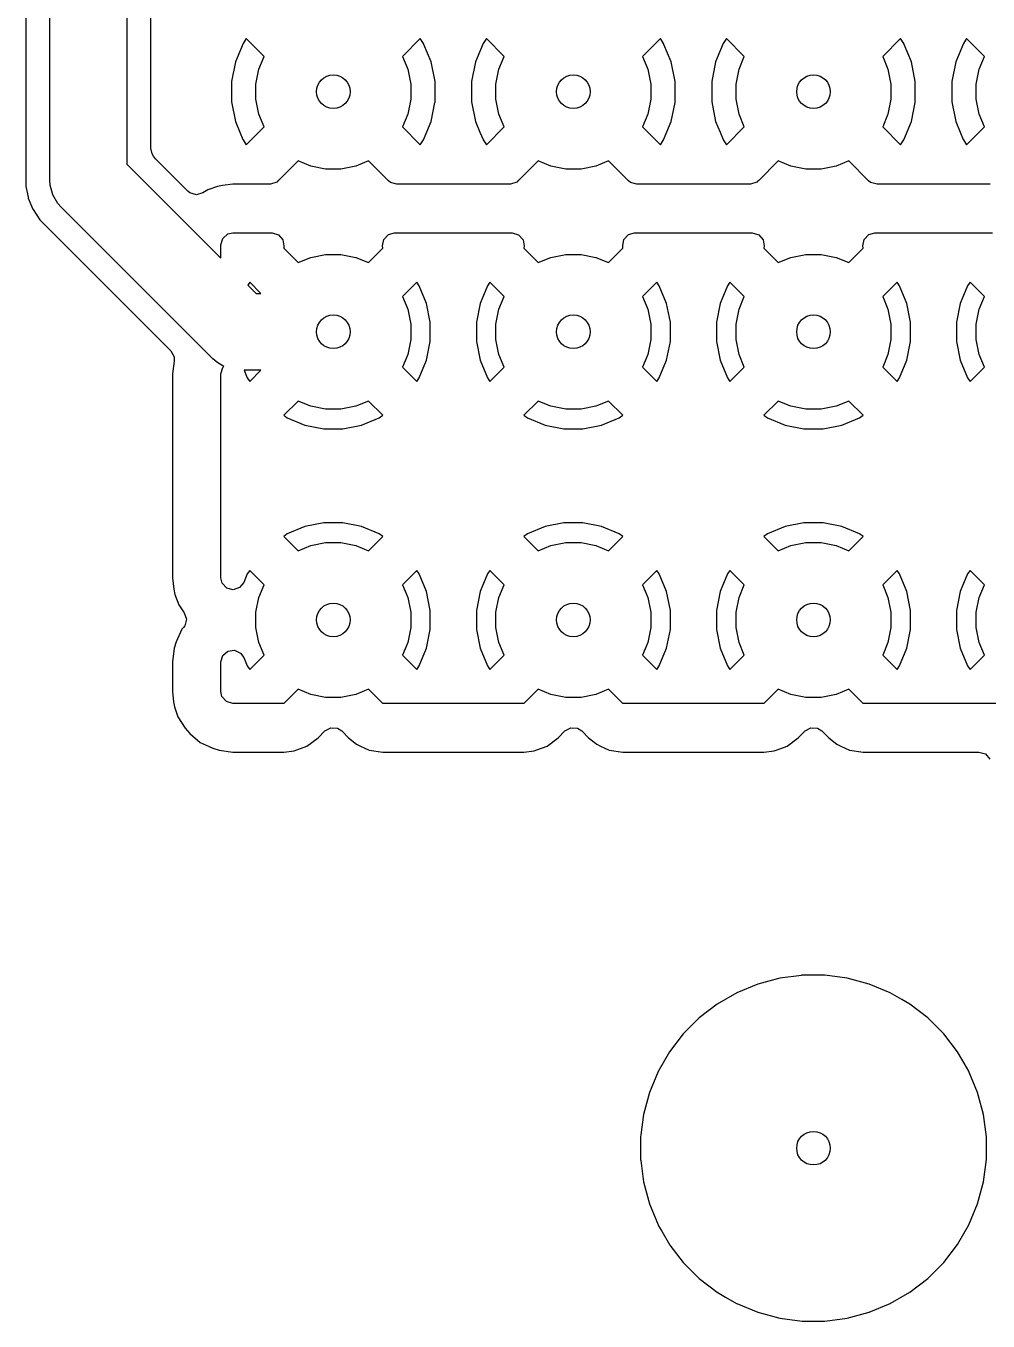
# Model space of a CAD drawing. Header units: inches. Extents: x 0.01 to 5.35, y 0.01 to 3.37.
# Drawn here: x 0.427 to 0.821, y 0.663 to 1.194 of the extents above; entities that cross this region are included whole.
import ezdxf

# ---------------------------------------------------------------- set-up
doc = ezdxf.new("R2010")
doc.units = ezdxf.units.IN
doc.header["$MEASUREMENT"] = 0
doc.layers.add('BLACK', color=250, linetype='CONTINUOUS')

msp = doc.modelspace()

# ---------------------------------------------------------------- linework, layer by layer
at = {"layer": 'BLACK', "linetype": 'CONTINUOUS'}
for p, q in [((0.42659, 2.23583), (0.42659, 1.12842)), ((0.43646, 1.13094), (0.43646, 2.23331)), ((0.46795, 2.22678), (0.46795, 1.13747)), ((0.47781, 1.14399), (0.47781, 1.28117)), ((0.51562, 1.18693), (0.51247, 1.17934)), ((0.51694, 1.18891), (0.51562, 1.18693)), ((0.51562, 1.18693), (0.51562, 1.18693)), ((0.52423, 1.18161), (0.51694, 1.18891)), ((0.51694, 1.18891), (0.51694, 1.18891)), ((0.58826, 1.18891), (0.58097, 1.18161)), ((0.58958, 1.18693), (0.58826, 1.18891)), ((0.58826, 1.18891), (0.58826, 1.18891)), ((0.58974, 1.18655), (0.58958, 1.18693)), ((0.58958, 1.18693), (0.58958, 1.18693)), ((0.59273, 1.17934), (0.58974, 1.18655)), ((0.61404, 1.18693), (0.61089, 1.17934)), ((0.61536, 1.18891), (0.61404, 1.18693)), ((0.61404, 1.18693), (0.61404, 1.18693)), ((0.62266, 1.18161), (0.61536, 1.18891)), ((0.61536, 1.18891), (0.61536, 1.18891)), ((0.68669, 1.18891), (0.67939, 1.18161)), ((0.68801, 1.18693), (0.68669, 1.18891)), ((0.68816, 1.18655), (0.68801, 1.18693)), ((0.68801, 1.18693), (0.68801, 1.18693)), ((0.69115, 1.17934), (0.68816, 1.18655)), ((0.71247, 1.18693), (0.70932, 1.17934)), ((0.71379, 1.18891), (0.71247, 1.18693)), ((0.71247, 1.18693), (0.71247, 1.18693)), ((0.72108, 1.18161), (0.71379, 1.18891)), ((0.71379, 1.18891), (0.71379, 1.18891)), ((0.78511, 1.18891), (0.77782, 1.18161)), ((0.78643, 1.18693), (0.78511, 1.18891)), ((0.78511, 1.18891), (0.78511, 1.18891)), ((0.78659, 1.18655), (0.78643, 1.18693)), ((0.78643, 1.18693), (0.78643, 1.18693)), ((0.78958, 1.17934), (0.78659, 1.18655)), ((0.81089, 1.18693), (0.80775, 1.17934)), ((0.81221, 1.18891), (0.81089, 1.18693)), ((0.81089, 1.18693), (0.81089, 1.18693)), ((0.81951, 1.18161), (0.81221, 1.18891)), ((0.81221, 1.18891), (0.81221, 1.18891)), ((0.51247, 1.17934), (0.51087, 1.17128)), ((0.51247, 1.17934), (0.51247, 1.17934)), ((0.52208, 1.17642), (0.52423, 1.18161)), ((0.58097, 1.18161), (0.58312, 1.17642)), ((0.59431, 1.17139), (0.59273, 1.17934)), ((0.59273, 1.17934), (0.59273, 1.17934)), ((0.59273, 1.17934), (0.59273, 1.17934)), ((0.59273, 1.17934), (0.59273, 1.17934)), ((0.61089, 1.17934), (0.60929, 1.17128)), ((0.61089, 1.17934), (0.61089, 1.17934)), ((0.62051, 1.17642), (0.62266, 1.18161)), ((0.67939, 1.18161), (0.68154, 1.17642)), ((0.69273, 1.17139), (0.69115, 1.17934)), ((0.69115, 1.17934), (0.69115, 1.17934)), ((0.69115, 1.17934), (0.69115, 1.17934)), ((0.69115, 1.17934), (0.69115, 1.17934)), ((0.70932, 1.17934), (0.70772, 1.17128)), ((0.70932, 1.17934), (0.70932, 1.17934)), ((0.71893, 1.17642), (0.72108, 1.18161)), ((0.77782, 1.18161), (0.77997, 1.17642)), ((0.79116, 1.17139), (0.78958, 1.17934)), ((0.78958, 1.17934), (0.78958, 1.17934)), ((0.78958, 1.17934), (0.78958, 1.17934)), ((0.78958, 1.17934), (0.78958, 1.17934)), ((0.80775, 1.17934), (0.80614, 1.17128)), ((0.80775, 1.17934), (0.80775, 1.17934)), ((0.81736, 1.17642), (0.81951, 1.18161)), ((0.52086, 1.17029), (0.52208, 1.17642)), ((0.58312, 1.17642), (0.58433, 1.17029)), ((0.61929, 1.17029), (0.62051, 1.17642)), ((0.68154, 1.17642), (0.68276, 1.17029)), ((0.71771, 1.17029), (0.71893, 1.17642)), ((0.77997, 1.17642), (0.78119, 1.17029)), ((0.81614, 1.17029), (0.81736, 1.17642)), ((0.51087, 1.17128), (0.51087, 1.17128)), ((0.51087, 1.17128), (0.51087, 1.16305)), ((0.52086, 1.16404), (0.52086, 1.17029)), ((0.58433, 1.17029), (0.58433, 1.16404)), ((0.59433, 1.1713), (0.59431, 1.17139)), ((0.59433, 1.17128), (0.59433, 1.1713)), ((0.59433, 1.16305), (0.59433, 1.17128)), ((0.60929, 1.17128), (0.60929, 1.17128)), ((0.60929, 1.17128), (0.60929, 1.16305)), ((0.61929, 1.16404), (0.61929, 1.17029)), ((0.68276, 1.17029), (0.68276, 1.16404)), ((0.69275, 1.1713), (0.69273, 1.17139)), ((0.69276, 1.17128), (0.69275, 1.1713)), ((0.69276, 1.16305), (0.69276, 1.17128)), ((0.70772, 1.17128), (0.70772, 1.17128)), ((0.70772, 1.17128), (0.70772, 1.16305)), ((0.71771, 1.16404), (0.71771, 1.17029)), ((0.78119, 1.17029), (0.78119, 1.16404)), ((0.79118, 1.1713), (0.79116, 1.17139)), ((0.79118, 1.17128), (0.79118, 1.1713)), ((0.79118, 1.16305), (0.79118, 1.17128)), ((0.80614, 1.17128), (0.80614, 1.17128)), ((0.80614, 1.17128), (0.80614, 1.16305)), ((0.81614, 1.16404), (0.81614, 1.17029)), ((0.51087, 1.16305), (0.51087, 1.16305)), ((0.51087, 1.16305), (0.51087, 1.16305)), ((0.51087, 1.16305), (0.51247, 1.15499)), ((0.52208, 1.15791), (0.52086, 1.16404)), ((0.58433, 1.16404), (0.58312, 1.15791)), ((0.59273, 1.15499), (0.59427, 1.16275)), ((0.59427, 1.16275), (0.5943, 1.16286)), ((0.5943, 1.16286), (0.59433, 1.16305)), ((0.60929, 1.16305), (0.60929, 1.16305)), ((0.60929, 1.16305), (0.60929, 1.16305)), ((0.60929, 1.16305), (0.61089, 1.15499)), ((0.62051, 1.15791), (0.61929, 1.16404)), ((0.68276, 1.16404), (0.68154, 1.15791)), ((0.69115, 1.15499), (0.6927, 1.16275)), ((0.6927, 1.16275), (0.69272, 1.16286)), ((0.69272, 1.16286), (0.69276, 1.16305)), ((0.70772, 1.16305), (0.70772, 1.16305)), ((0.70772, 1.16305), (0.70772, 1.16305)), ((0.70772, 1.16305), (0.70932, 1.15499)), ((0.71893, 1.15791), (0.71771, 1.16404)), ((0.78119, 1.16404), (0.77997, 1.15791)), ((0.78958, 1.15499), (0.79112, 1.16275)), ((0.79112, 1.16275), (0.79115, 1.16286)), ((0.79115, 1.16286), (0.79118, 1.16305)), ((0.80614, 1.16305), (0.80614, 1.16305)), ((0.80614, 1.16305), (0.80614, 1.16305)), ((0.80614, 1.16305), (0.80775, 1.15499)), ((0.81736, 1.15791), (0.81614, 1.16404)), ((0.52423, 1.15272), (0.52208, 1.15791)), ((0.58312, 1.15791), (0.58097, 1.15272)), ((0.62266, 1.15272), (0.62051, 1.15791)), ((0.68154, 1.15791), (0.67939, 1.15272)), ((0.72108, 1.15272), (0.71893, 1.15791)), ((0.77997, 1.15791), (0.77782, 1.15272)), ((0.81951, 1.15272), (0.81736, 1.15791)), ((0.51247, 1.15499), (0.51247, 1.15499)), ((0.51247, 1.15499), (0.51247, 1.15499)), ((0.51247, 1.15499), (0.51431, 1.15055)), ((0.51694, 1.14542), (0.52423, 1.15272)), ((0.58097, 1.15272), (0.58826, 1.14542)), ((0.58958, 1.1474), (0.59273, 1.15499)), ((0.59273, 1.15499), (0.59273, 1.15499)), ((0.61089, 1.15499), (0.61089, 1.15499)), ((0.61089, 1.15499), (0.61089, 1.15499)), ((0.61089, 1.15499), (0.61273, 1.15055)), ((0.61536, 1.14542), (0.62266, 1.15272)), ((0.67939, 1.15272), (0.68669, 1.14542)), ((0.68801, 1.1474), (0.69115, 1.15499)), ((0.69115, 1.15499), (0.69115, 1.15499)), ((0.70932, 1.15499), (0.70932, 1.15499)), ((0.70932, 1.15499), (0.70932, 1.15499)), ((0.70932, 1.15499), (0.71116, 1.15055)), ((0.71379, 1.14542), (0.72108, 1.15272)), ((0.77782, 1.15272), (0.78511, 1.14542)), ((0.78643, 1.1474), (0.78958, 1.15499)), ((0.78958, 1.15499), (0.78958, 1.15499)), ((0.80775, 1.15499), (0.80775, 1.15499)), ((0.80775, 1.15499), (0.80775, 1.15499)), ((0.80775, 1.15499), (0.80958, 1.15055)), ((0.81221, 1.14542), (0.81951, 1.15272)), ((0.51431, 1.15055), (0.51556, 1.14753)), ((0.51556, 1.14753), (0.51562, 1.1474)), ((0.51562, 1.1474), (0.51694, 1.14542)), ((0.58826, 1.14542), (0.58958, 1.1474)), ((0.61273, 1.15055), (0.61399, 1.14753)), ((0.61399, 1.14753), (0.61404, 1.1474)), ((0.61404, 1.1474), (0.61536, 1.14542)), ((0.68669, 1.14542), (0.68801, 1.1474)), ((0.71116, 1.15055), (0.71241, 1.14753)), ((0.71241, 1.14753), (0.71247, 1.1474)), ((0.71247, 1.1474), (0.71379, 1.14542)), ((0.78511, 1.14542), (0.78643, 1.1474)), ((0.80958, 1.15055), (0.81084, 1.14753)), ((0.81084, 1.14753), (0.81089, 1.1474)), ((0.81089, 1.1474), (0.81221, 1.14542)), ((0.47841, 1.14165), (0.47781, 1.14399)), ((0.47891, 1.14074), (0.47841, 1.14165)), ((0.51694, 1.14542), (0.51694, 1.14542)), ((0.58826, 1.14542), (0.58826, 1.14542)), ((0.58826, 1.14542), (0.58826, 1.14542)), ((0.61536, 1.14542), (0.61536, 1.14542)), ((0.68669, 1.14542), (0.68669, 1.14542)), ((0.68669, 1.14542), (0.68669, 1.14542)), ((0.71379, 1.14542), (0.71379, 1.14542)), ((0.78511, 1.14542), (0.78511, 1.14542)), ((0.78511, 1.14542), (0.78511, 1.14542)), ((0.81221, 1.14542), (0.81221, 1.14542)), ((0.46795, 1.13747), (0.50654, 1.09889)), ((0.47974, 1.13963), (0.47891, 1.14074)), ((0.49304, 1.12633), (0.47974, 1.13963)), ((0.53815, 1.1388), (0.53017, 1.13082)), ((0.54334, 1.13665), (0.53815, 1.1388)), ((0.54947, 1.13543), (0.54334, 1.13665)), ((0.56186, 1.13665), (0.55572, 1.13543)), ((0.56705, 1.1388), (0.56186, 1.13665)), ((0.57522, 1.13062), (0.56705, 1.1388)), ((0.63658, 1.1388), (0.62859, 1.13082)), ((0.64177, 1.13665), (0.63658, 1.1388)), ((0.6479, 1.13543), (0.64177, 1.13665)), ((0.66028, 1.13665), (0.65415, 1.13543)), ((0.66547, 1.1388), (0.66028, 1.13665)), ((0.67365, 1.13062), (0.66547, 1.1388)), ((0.735, 1.1388), (0.72702, 1.13082)), ((0.74019, 1.13665), (0.735, 1.1388)), ((0.74632, 1.13543), (0.74019, 1.13665)), ((0.75871, 1.13665), (0.75257, 1.13543)), ((0.7639, 1.1388), (0.75871, 1.13665)), ((0.77207, 1.13062), (0.7639, 1.1388)), ((0.43659, 1.12889), (0.43646, 1.13094)), ((0.53009, 1.13089), (0.52942, 1.13006)), ((0.53017, 1.13082), (0.53009, 1.13089)), ((0.55572, 1.13543), (0.54947, 1.13543)), ((0.62851, 1.13089), (0.62785, 1.13006)), ((0.62859, 1.13082), (0.62851, 1.13089)), ((0.65415, 1.13543), (0.6479, 1.13543)), ((0.72694, 1.13089), (0.72627, 1.13006)), ((0.72702, 1.13082), (0.72694, 1.13089)), ((0.75257, 1.13543), (0.74632, 1.13543)), ((0.42659, 1.12842), (0.42662, 1.1283)), ((0.42662, 1.1283), (0.42722, 1.12526)), ((0.43766, 1.12492), (0.43659, 1.12889)), ((0.49385, 1.12567), (0.49304, 1.12633)), ((0.49649, 1.1249), (0.49385, 1.12567)), ((0.49913, 1.12567), (0.49649, 1.1249)), ((0.50112, 1.12695), (0.49913, 1.12567)), ((0.50516, 1.1283), (0.50112, 1.12695)), ((0.50112, 1.12695), (0.50112, 1.12695)), ((0.50719, 1.12874), (0.50516, 1.1283)), ((0.51142, 1.12919), (0.50719, 1.12874)), ((0.50719, 1.12874), (0.50719, 1.12874)), ((0.52664, 1.12919), (0.51142, 1.12919)), ((0.51142, 1.12919), (0.51142, 1.12919)), ((0.51142, 1.12919), (0.51142, 1.12919)), ((0.51142, 1.12919), (0.51142, 1.12919)), ((0.52681, 1.1292), (0.52664, 1.12919)), ((0.52942, 1.13006), (0.52681, 1.1292)), ((0.57603, 1.12997), (0.57522, 1.13062)), ((0.57867, 1.12919), (0.57603, 1.12997)), ((0.62506, 1.12919), (0.57867, 1.12919)), ((0.62524, 1.1292), (0.62506, 1.12919)), ((0.62785, 1.13006), (0.62524, 1.1292)), ((0.67446, 1.12997), (0.67365, 1.13062)), ((0.6771, 1.12919), (0.67446, 1.12997)), ((0.72349, 1.12919), (0.6771, 1.12919)), ((0.72366, 1.1292), (0.72349, 1.12919)), ((0.72627, 1.13006), (0.72366, 1.1292)), ((0.77288, 1.12997), (0.77207, 1.13062)), ((0.77552, 1.12919), (0.77288, 1.12997)), ((0.82191, 1.12919), (0.77552, 1.12919)), ((0.42722, 1.12526), (0.42723, 1.12522)), ((0.42723, 1.12522), (0.42723, 1.12522)), ((0.42723, 1.12522), (0.42748, 1.12398)), ((0.42748, 1.12398), (0.42748, 1.12398)), ((0.42748, 1.12398), (0.42758, 1.12347)), ((0.42758, 1.12347), (0.42944, 1.11897)), ((0.43971, 1.12136), (0.43766, 1.12492)), ((0.44107, 1.11981), (0.43971, 1.12136)), ((0.42944, 1.11897), (0.42951, 1.11881)), ((0.42951, 1.11881), (0.43074, 1.11697)), ((0.43074, 1.11697), (0.43231, 1.11462)), ((0.50327, 1.0576), (0.44107, 1.11981)), ((0.43231, 1.11462), (0.43231, 1.11462)), ((0.43231, 1.11462), (0.48601, 1.06092)), ((0.50654, 1.10441), (0.50731, 1.10705)), ((0.50654, 1.09889), (0.50654, 1.10441)), ((0.50731, 1.10705), (0.50939, 1.10885)), ((0.50939, 1.10885), (0.51142, 1.10929)), ((0.51142, 1.10929), (0.52751, 1.10929)), ((0.52751, 1.10929), (0.53015, 1.10852)), ((0.53015, 1.10852), (0.53195, 1.10644)), ((0.53195, 1.10644), (0.53237, 1.10393)), ((0.57283, 1.10393), (0.57334, 1.10663)), ((0.57334, 1.10663), (0.57523, 1.10863)), ((0.57523, 1.10863), (0.57769, 1.10929)), ((0.57769, 1.10929), (0.62593, 1.10929)), ((0.62593, 1.10929), (0.62857, 1.10852)), ((0.62857, 1.10852), (0.63038, 1.10644)), ((0.63038, 1.10644), (0.63079, 1.10393)), ((0.67125, 1.10393), (0.67177, 1.10663)), ((0.67177, 1.10663), (0.67366, 1.10863)), ((0.67366, 1.10863), (0.67611, 1.10929)), ((0.67611, 1.10929), (0.72436, 1.10929)), ((0.72436, 1.10929), (0.727, 1.10852)), ((0.727, 1.10852), (0.7288, 1.10644)), ((0.7288, 1.10644), (0.72922, 1.10393)), ((0.76968, 1.10393), (0.77019, 1.10663)), ((0.77019, 1.10663), (0.77208, 1.10863)), ((0.77208, 1.10863), (0.77454, 1.10929)), ((0.77454, 1.10929), (0.82278, 1.10929)), ((0.53237, 1.10393), (0.53227, 1.10298)), ((0.53227, 1.10298), (0.53815, 1.09711)), ((0.53815, 1.09711), (0.54334, 1.09926)), ((0.54334, 1.09926), (0.54947, 1.10048)), ((0.54947, 1.10048), (0.55572, 1.10048)), ((0.55572, 1.10048), (0.56186, 1.09926)), ((0.56186, 1.09926), (0.56705, 1.09711)), ((0.56705, 1.09711), (0.57292, 1.10298)), ((0.57292, 1.10298), (0.57283, 1.10393)), ((0.63079, 1.10393), (0.6307, 1.10298)), ((0.6307, 1.10298), (0.63658, 1.09711)), ((0.63658, 1.09711), (0.64177, 1.09926)), ((0.64177, 1.09926), (0.6479, 1.10048)), ((0.6479, 1.10048), (0.65415, 1.10048)), ((0.65415, 1.10048), (0.66028, 1.09926)), ((0.66028, 1.09926), (0.66547, 1.09711)), ((0.66547, 1.09711), (0.67135, 1.10298)), ((0.67135, 1.10298), (0.67125, 1.10393)), ((0.72922, 1.10393), (0.72912, 1.10298)), ((0.72912, 1.10298), (0.735, 1.09711)), ((0.735, 1.09711), (0.74019, 1.09926)), ((0.74019, 1.09926), (0.74632, 1.10048)), ((0.74632, 1.10048), (0.75257, 1.10048)), ((0.75257, 1.10048), (0.75871, 1.09926)), ((0.75871, 1.09926), (0.7639, 1.09711)), ((0.7639, 1.09711), (0.76977, 1.10298)), ((0.76977, 1.10298), (0.76968, 1.10393)), ((0.51836, 1.08906), (0.51755, 1.08787)), ((0.52293, 1.08449), (0.51836, 1.08906)), ((0.58684, 1.08906), (0.58097, 1.08319)), ((0.58784, 1.08758), (0.58684, 1.08906)), ((0.61678, 1.08906), (0.61579, 1.08758)), ((0.62266, 1.08319), (0.61678, 1.08906)), ((0.68527, 1.08906), (0.67939, 1.08319)), ((0.68626, 1.08758), (0.68527, 1.08906)), ((0.71521, 1.08906), (0.71421, 1.08758)), ((0.72108, 1.08319), (0.71521, 1.08906)), ((0.78369, 1.08906), (0.77782, 1.08319)), ((0.78469, 1.08758), (0.78369, 1.08906)), ((0.81363, 1.08906), (0.81264, 1.08758)), ((0.81951, 1.08319), (0.81363, 1.08906)), ((0.51755, 1.08787), (0.52093, 1.08449)), ((0.52093, 1.08449), (0.52293, 1.08449)), ((0.58097, 1.08319), (0.58312, 1.078)), ((0.59083, 1.08034), (0.58784, 1.08758)), ((0.61579, 1.08758), (0.61279, 1.08034)), ((0.62051, 1.078), (0.62266, 1.08319)), ((0.67939, 1.08319), (0.68154, 1.078)), ((0.68926, 1.08034), (0.68626, 1.08758)), ((0.71421, 1.08758), (0.71121, 1.08034)), ((0.71893, 1.078), (0.72108, 1.08319)), ((0.77782, 1.08319), (0.77997, 1.078)), ((0.78768, 1.08034), (0.78469, 1.08758)), ((0.81264, 1.08758), (0.80964, 1.08034)), ((0.81736, 1.078), (0.81951, 1.08319)), ((0.58312, 1.078), (0.58433, 1.07187)), ((0.59236, 1.07266), (0.59083, 1.08034)), ((0.59083, 1.08034), (0.59083, 1.08034)), ((0.61279, 1.08034), (0.61126, 1.07266)), ((0.61279, 1.08034), (0.61279, 1.08034)), ((0.61929, 1.07187), (0.62051, 1.078)), ((0.68154, 1.078), (0.68276, 1.07187)), ((0.69079, 1.07266), (0.68926, 1.08034)), ((0.68926, 1.08034), (0.68926, 1.08034)), ((0.71121, 1.08034), (0.70969, 1.07266)), ((0.71121, 1.08034), (0.71121, 1.08034)), ((0.71771, 1.07187), (0.71893, 1.078)), ((0.77997, 1.078), (0.78119, 1.07187)), ((0.78921, 1.07266), (0.78768, 1.08034)), ((0.78768, 1.08034), (0.78768, 1.08034)), ((0.80964, 1.08034), (0.80811, 1.07266)), ((0.80964, 1.08034), (0.80964, 1.08034)), ((0.81614, 1.07187), (0.81736, 1.078)), ((0.59236, 1.06482), (0.59236, 1.07266)), ((0.59236, 1.07266), (0.59236, 1.07266)), ((0.61126, 1.07266), (0.61126, 1.06482)), ((0.69079, 1.06482), (0.69079, 1.07266)), ((0.69079, 1.07266), (0.69079, 1.07266)), ((0.70969, 1.07266), (0.70969, 1.06482)), ((0.78921, 1.06482), (0.78921, 1.07266)), ((0.78921, 1.07266), (0.78921, 1.07266)), ((0.80811, 1.07266), (0.80811, 1.06482)), ((0.58433, 1.07187), (0.58433, 1.06561)), ((0.61929, 1.06561), (0.61929, 1.07187)), ((0.68276, 1.07187), (0.68276, 1.06561)), ((0.71771, 1.06561), (0.71771, 1.07187)), ((0.78119, 1.07187), (0.78119, 1.06561)), ((0.81614, 1.06561), (0.81614, 1.07187)), ((0.58433, 1.06561), (0.58312, 1.05948)), ((0.59083, 1.05714), (0.59236, 1.06482)), ((0.59236, 1.06482), (0.59236, 1.06482)), ((0.61126, 1.06482), (0.61279, 1.05714)), ((0.62051, 1.05948), (0.61929, 1.06561)), ((0.68276, 1.06561), (0.68154, 1.05948)), ((0.68926, 1.05714), (0.69079, 1.06482)), ((0.69079, 1.06482), (0.69079, 1.06482)), ((0.70969, 1.06482), (0.71121, 1.05714)), ((0.71893, 1.05948), (0.71771, 1.06561)), ((0.78119, 1.06561), (0.77997, 1.05948)), ((0.78768, 1.05714), (0.78921, 1.06482)), ((0.78921, 1.06482), (0.78921, 1.06482)), ((0.80811, 1.06482), (0.80964, 1.05714)), ((0.81736, 1.05948), (0.81614, 1.06561)), ((0.48601, 1.06092), (0.48733, 1.0585)), ((0.48739, 1.05677), (0.48663, 1.0515)), ((0.48733, 1.0585), (0.48739, 1.05677)), ((0.50482, 1.05625), (0.50327, 1.0576)), ((0.58312, 1.05948), (0.58097, 1.05429)), ((0.58784, 1.04991), (0.59083, 1.05714)), ((0.59083, 1.05714), (0.59083, 1.05714)), ((0.61279, 1.05714), (0.61279, 1.05714)), ((0.61279, 1.05714), (0.61579, 1.04991)), ((0.62266, 1.05429), (0.62051, 1.05948)), ((0.68154, 1.05948), (0.67939, 1.05429)), ((0.68626, 1.04991), (0.68926, 1.05714)), ((0.68926, 1.05714), (0.68926, 1.05714)), ((0.71121, 1.05714), (0.71121, 1.05714)), ((0.71121, 1.05714), (0.71421, 1.04991)), ((0.72108, 1.05429), (0.71893, 1.05948)), ((0.77997, 1.05948), (0.77782, 1.05429)), ((0.78469, 1.04991), (0.78768, 1.05714)), ((0.78768, 1.05714), (0.78768, 1.05714)), ((0.80964, 1.05714), (0.80964, 1.05714)), ((0.80964, 1.05714), (0.81264, 1.04991)), ((0.81951, 1.05429), (0.81736, 1.05948)), ((0.48663, 1.0515), (0.48663, 0.96787)), ((0.50778, 1.05454), (0.50482, 1.05625)), ((0.50654, 1.0515), (0.50731, 1.05413)), ((0.50654, 0.96787), (0.50654, 1.0515)), ((0.50731, 1.05413), (0.50778, 1.05454)), ((0.51608, 1.05299), (0.51736, 1.04991)), ((0.52293, 1.05299), (0.51608, 1.05299)), ((0.51836, 1.04842), (0.52293, 1.05299)), ((0.58097, 1.05429), (0.58684, 1.04842)), ((0.61678, 1.04842), (0.62266, 1.05429)), ((0.67939, 1.05429), (0.68527, 1.04842)), ((0.71521, 1.04842), (0.72108, 1.05429)), ((0.77782, 1.05429), (0.78369, 1.04842)), ((0.81363, 1.04842), (0.81951, 1.05429)), ((0.51736, 1.04991), (0.51836, 1.04842)), ((0.58684, 1.04842), (0.58784, 1.0499)), ((0.58684, 1.04842), (0.58684, 1.04842)), ((0.58784, 1.0499), (0.58784, 1.04991)), ((0.61579, 1.04991), (0.61678, 1.04842)), ((0.68527, 1.04842), (0.68626, 1.0499)), ((0.68527, 1.04842), (0.68527, 1.04842)), ((0.68626, 1.0499), (0.68626, 1.04991)), ((0.71421, 1.04991), (0.71521, 1.04842)), ((0.78369, 1.04842), (0.78469, 1.0499)), ((0.78369, 1.04842), (0.78369, 1.04842)), ((0.78469, 1.0499), (0.78469, 1.04991)), ((0.81264, 1.04991), (0.81363, 1.04842)), ((0.53815, 1.04037), (0.53227, 1.0345)), ((0.54334, 1.03822), (0.53815, 1.04037)), ((0.54947, 1.037), (0.54334, 1.03822)), ((0.55572, 1.037), (0.54947, 1.037)), ((0.56186, 1.03822), (0.55572, 1.037)), ((0.56705, 1.04037), (0.56186, 1.03822)), ((0.57292, 1.0345), (0.56705, 1.04037)), ((0.63658, 1.04037), (0.6307, 1.0345)), ((0.64177, 1.03822), (0.63658, 1.04037)), ((0.6479, 1.037), (0.64177, 1.03822)), ((0.65415, 1.037), (0.6479, 1.037)), ((0.66028, 1.03822), (0.65415, 1.037)), ((0.66547, 1.04037), (0.66028, 1.03822)), ((0.67135, 1.0345), (0.66547, 1.04037)), ((0.735, 1.04037), (0.72912, 1.0345)), ((0.74019, 1.03822), (0.735, 1.04037)), ((0.74632, 1.037), (0.74019, 1.03822)), ((0.75257, 1.037), (0.74632, 1.037)), ((0.75871, 1.03822), (0.75257, 1.037)), ((0.7639, 1.04037), (0.75871, 1.03822)), ((0.76977, 1.0345), (0.7639, 1.04037)), ((0.53227, 1.0345), (0.53376, 1.0335)), ((0.53376, 1.0335), (0.541, 1.0305)), ((0.541, 1.0305), (0.541, 1.0305)), ((0.541, 1.0305), (0.54868, 1.02898)), ((0.55651, 1.02898), (0.5642, 1.0305)), ((0.5642, 1.0305), (0.57143, 1.0335)), ((0.5642, 1.0305), (0.5642, 1.0305)), ((0.57143, 1.0335), (0.57292, 1.0345)), ((0.57143, 1.0335), (0.57143, 1.0335)), ((0.57292, 1.0345), (0.57292, 1.0345)), ((0.6307, 1.0345), (0.63219, 1.0335)), ((0.63219, 1.0335), (0.63942, 1.0305)), ((0.63942, 1.0305), (0.63943, 1.0305)), ((0.63943, 1.0305), (0.64711, 1.02898)), ((0.65494, 1.02898), (0.66262, 1.0305)), ((0.66262, 1.0305), (0.66986, 1.0335)), ((0.66262, 1.0305), (0.66262, 1.0305)), ((0.66986, 1.0335), (0.67135, 1.0345)), ((0.66986, 1.0335), (0.66986, 1.0335)), ((0.67135, 1.0345), (0.67135, 1.0345)), ((0.72912, 1.0345), (0.73061, 1.0335)), ((0.73061, 1.0335), (0.73785, 1.0305)), ((0.73785, 1.0305), (0.73785, 1.0305)), ((0.73785, 1.0305), (0.74553, 1.02898)), ((0.75337, 1.02898), (0.76105, 1.0305)), ((0.76105, 1.0305), (0.76828, 1.0335)), ((0.76105, 1.0305), (0.76105, 1.0305)), ((0.76828, 1.0335), (0.76977, 1.0345)), ((0.76828, 1.0335), (0.76828, 1.0335)), ((0.76977, 1.0345), (0.76977, 1.0345)), ((0.54868, 1.02898), (0.54868, 1.02898)), ((0.54868, 1.02898), (0.55651, 1.02898)), ((0.55651, 1.02898), (0.55651, 1.02898)), ((0.64711, 1.02898), (0.64711, 1.02898)), ((0.64711, 1.02898), (0.65494, 1.02898)), ((0.65494, 1.02898), (0.65494, 1.02898)), ((0.74553, 1.02898), (0.74553, 1.02898)), ((0.74553, 1.02898), (0.75337, 1.02898)), ((0.75337, 1.02898), (0.75337, 1.02898)), ((0.541, 0.98887), (0.53376, 0.98587)), ((0.54868, 0.99039), (0.541, 0.98887)), ((0.541, 0.98887), (0.541, 0.98887)), ((0.55651, 0.99039), (0.54868, 0.99039)), ((0.5642, 0.98887), (0.55651, 0.99039)), ((0.57143, 0.98587), (0.5642, 0.98887)), ((0.5642, 0.98887), (0.5642, 0.98887)), ((0.63942, 0.98887), (0.63219, 0.98587)), ((0.63943, 0.98887), (0.63942, 0.98887)), ((0.64711, 0.99039), (0.63943, 0.98887)), ((0.65494, 0.99039), (0.64711, 0.99039)), ((0.66262, 0.98887), (0.65494, 0.99039)), ((0.66986, 0.98587), (0.66262, 0.98887)), ((0.66262, 0.98887), (0.66262, 0.98887)), ((0.73785, 0.98887), (0.73061, 0.98587)), ((0.74553, 0.99039), (0.73785, 0.98887)), ((0.73785, 0.98887), (0.73785, 0.98887)), ((0.75337, 0.99039), (0.74553, 0.99039)), ((0.76105, 0.98887), (0.75337, 0.99039)), ((0.76828, 0.98587), (0.76105, 0.98887)), ((0.76105, 0.98887), (0.76105, 0.98887)), ((0.53376, 0.98587), (0.53227, 0.98487)), ((0.53227, 0.98487), (0.53815, 0.979)), ((0.54334, 0.98115), (0.54947, 0.98237)), ((0.54947, 0.98237), (0.55572, 0.98237)), ((0.55572, 0.98237), (0.56186, 0.98115)), ((0.56705, 0.979), (0.57292, 0.98487)), ((0.57292, 0.98487), (0.57143, 0.98587)), ((0.57292, 0.98487), (0.57292, 0.98487)), ((0.63219, 0.98587), (0.6307, 0.98487)), ((0.6307, 0.98487), (0.63658, 0.979)), ((0.64177, 0.98115), (0.6479, 0.98237)), ((0.6479, 0.98237), (0.65415, 0.98237)), ((0.65415, 0.98237), (0.66028, 0.98115)), ((0.66547, 0.979), (0.67135, 0.98487)), ((0.67135, 0.98487), (0.66986, 0.98587)), ((0.67135, 0.98487), (0.67135, 0.98487)), ((0.73061, 0.98587), (0.72912, 0.98487)), ((0.72912, 0.98487), (0.735, 0.979)), ((0.74019, 0.98115), (0.74632, 0.98237)), ((0.74632, 0.98237), (0.75257, 0.98237)), ((0.75257, 0.98237), (0.75871, 0.98115)), ((0.7639, 0.979), (0.76977, 0.98487)), ((0.76977, 0.98487), (0.76828, 0.98587)), ((0.76977, 0.98487), (0.76977, 0.98487)), ((0.53815, 0.979), (0.54334, 0.98115)), ((0.56186, 0.98115), (0.56705, 0.979)), ((0.63658, 0.979), (0.64177, 0.98115)), ((0.66028, 0.98115), (0.66547, 0.979)), ((0.735, 0.979), (0.74019, 0.98115)), ((0.75871, 0.98115), (0.7639, 0.979)), ((0.48663, 0.96787), (0.48663, 0.96787)), ((0.48663, 0.96787), (0.48717, 0.9633)), ((0.50705, 0.96569), (0.50654, 0.96787)), ((0.51736, 0.96947), (0.51593, 0.96601)), ((0.51836, 0.97095), (0.51736, 0.96947)), ((0.52423, 0.96508), (0.51836, 0.97095)), ((0.58684, 0.97095), (0.58097, 0.96508)), ((0.58784, 0.96947), (0.58684, 0.97095)), ((0.59083, 0.96223), (0.58784, 0.96947)), ((0.61579, 0.96947), (0.61279, 0.96223)), ((0.61678, 0.97095), (0.61579, 0.96947)), ((0.62266, 0.96508), (0.61678, 0.97095)), ((0.68527, 0.97095), (0.67939, 0.96508)), ((0.68626, 0.96947), (0.68527, 0.97095)), ((0.68926, 0.96223), (0.68626, 0.96947)), ((0.71421, 0.96947), (0.71121, 0.96223)), ((0.71521, 0.97095), (0.71421, 0.96947)), ((0.72108, 0.96508), (0.71521, 0.97095)), ((0.78369, 0.97095), (0.77782, 0.96508)), ((0.78469, 0.96947), (0.78369, 0.97095)), ((0.78768, 0.96223), (0.78469, 0.96947)), ((0.81264, 0.96947), (0.80964, 0.96223)), ((0.81363, 0.97095), (0.81264, 0.96947)), ((0.81951, 0.96508), (0.81363, 0.97095)), ((0.48717, 0.9633), (0.48717, 0.9633)), ((0.48717, 0.9633), (0.48768, 0.96111)), ((0.48768, 0.96111), (0.48768, 0.96111)), ((0.48768, 0.96111), (0.48926, 0.95678)), ((0.50893, 0.96368), (0.50705, 0.96569)), ((0.51159, 0.963), (0.50893, 0.96368)), ((0.5142, 0.96386), (0.51159, 0.963)), ((0.51593, 0.96601), (0.5142, 0.96386)), ((0.52208, 0.95989), (0.52423, 0.96508)), ((0.58097, 0.96508), (0.58312, 0.95989)), ((0.59236, 0.95455), (0.59083, 0.96223)), ((0.59083, 0.96223), (0.59083, 0.96223)), ((0.61279, 0.96223), (0.61126, 0.95455)), ((0.61279, 0.96223), (0.61279, 0.96223)), ((0.62051, 0.95989), (0.62266, 0.96508)), ((0.67939, 0.96508), (0.68154, 0.95989)), ((0.69079, 0.95455), (0.68926, 0.96223)), ((0.68926, 0.96223), (0.68926, 0.96223)), ((0.71121, 0.96223), (0.70969, 0.95455)), ((0.71121, 0.96223), (0.71121, 0.96223)), ((0.71893, 0.95989), (0.72108, 0.96508)), ((0.77782, 0.96508), (0.77997, 0.95989)), ((0.78921, 0.95455), (0.78768, 0.96223)), ((0.78768, 0.96223), (0.78768, 0.96223)), ((0.80964, 0.96223), (0.80811, 0.95455)), ((0.80964, 0.96223), (0.80964, 0.96223)), ((0.81736, 0.95989), (0.81951, 0.96508)), ((0.48926, 0.95678), (0.48926, 0.95678)), ((0.48926, 0.95678), (0.49153, 0.95351)), ((0.52086, 0.95376), (0.52208, 0.95989)), ((0.58312, 0.95989), (0.58433, 0.95376)), ((0.61929, 0.95376), (0.62051, 0.95989)), ((0.68154, 0.95989), (0.68276, 0.95376)), ((0.71771, 0.95376), (0.71893, 0.95989)), ((0.77997, 0.95989), (0.78119, 0.95376)), ((0.81614, 0.95376), (0.81736, 0.95989)), ((0.49153, 0.95351), (0.4924, 0.9509)), ((0.4924, 0.9509), (0.49172, 0.94823)), ((0.52086, 0.9475), (0.52086, 0.95376)), ((0.58433, 0.95376), (0.58433, 0.9475)), ((0.59236, 0.94671), (0.59236, 0.95455)), ((0.59236, 0.95455), (0.59236, 0.95455)), ((0.61126, 0.95455), (0.61126, 0.94671)), ((0.61929, 0.9475), (0.61929, 0.95376)), ((0.68276, 0.95376), (0.68276, 0.9475)), ((0.69079, 0.94671), (0.69079, 0.95455)), ((0.69079, 0.95455), (0.69079, 0.95455)), ((0.70969, 0.95455), (0.70969, 0.94671)), ((0.71771, 0.9475), (0.71771, 0.95376)), ((0.78119, 0.95376), (0.78119, 0.9475)), ((0.78921, 0.94671), (0.78921, 0.95455)), ((0.78921, 0.95455), (0.78921, 0.95455)), ((0.80811, 0.95455), (0.80811, 0.94671)), ((0.81614, 0.9475), (0.81614, 0.95376)), ((0.49057, 0.94678), (0.48822, 0.94163)), ((0.49121, 0.94752), (0.49057, 0.94678)), ((0.49057, 0.94678), (0.49057, 0.94678)), ((0.49172, 0.94823), (0.49121, 0.94752)), ((0.52208, 0.94137), (0.52086, 0.9475)), ((0.58433, 0.9475), (0.58312, 0.94137)), ((0.59083, 0.93903), (0.59236, 0.94671)), ((0.59236, 0.94671), (0.59236, 0.94671)), ((0.61126, 0.94671), (0.61279, 0.93903)), ((0.62051, 0.94137), (0.61929, 0.9475)), ((0.68276, 0.9475), (0.68154, 0.94137)), ((0.68926, 0.93903), (0.69079, 0.94671)), ((0.69079, 0.94671), (0.69079, 0.94671)), ((0.70969, 0.94671), (0.71121, 0.93903)), ((0.71893, 0.94137), (0.71771, 0.9475)), ((0.78119, 0.9475), (0.77997, 0.94137)), ((0.78768, 0.93903), (0.78921, 0.94671)), ((0.78921, 0.94671), (0.78921, 0.94671)), ((0.80811, 0.94671), (0.80964, 0.93903)), ((0.81736, 0.94137), (0.81614, 0.9475)), ((0.48822, 0.94163), (0.48744, 0.93899)), ((0.48822, 0.94163), (0.48822, 0.94163)), ((0.52423, 0.93618), (0.52208, 0.94137)), ((0.58312, 0.94137), (0.58097, 0.93618)), ((0.62266, 0.93618), (0.62051, 0.94137)), ((0.68154, 0.94137), (0.67939, 0.93618)), ((0.72108, 0.93618), (0.71893, 0.94137)), ((0.77997, 0.94137), (0.77782, 0.93618)), ((0.81951, 0.93618), (0.81736, 0.94137)), ((0.48744, 0.93899), (0.48663, 0.93339)), ((0.48744, 0.93899), (0.48744, 0.93899)), ((0.50654, 0.93339), (0.50731, 0.93602)), ((0.50731, 0.93602), (0.50939, 0.93783)), ((0.50939, 0.93783), (0.51211, 0.93822)), ((0.51211, 0.93822), (0.51461, 0.93707)), ((0.51461, 0.93707), (0.51593, 0.93525)), ((0.51593, 0.93525), (0.51736, 0.93179)), ((0.51836, 0.93031), (0.52423, 0.93618)), ((0.58097, 0.93618), (0.58684, 0.93031)), ((0.58784, 0.93179), (0.59083, 0.93903)), ((0.59083, 0.93903), (0.59083, 0.93903)), ((0.61279, 0.93903), (0.61279, 0.93903)), ((0.61279, 0.93903), (0.61579, 0.93179)), ((0.61678, 0.93031), (0.62266, 0.93618)), ((0.67939, 0.93618), (0.68527, 0.93031)), ((0.68626, 0.93179), (0.68926, 0.93903)), ((0.68926, 0.93903), (0.68926, 0.93903)), ((0.71121, 0.93903), (0.71121, 0.93903)), ((0.71121, 0.93903), (0.71421, 0.93179)), ((0.71521, 0.93031), (0.72108, 0.93618)), ((0.77782, 0.93618), (0.78369, 0.93031)), ((0.78469, 0.93179), (0.78768, 0.93903)), ((0.78768, 0.93903), (0.78768, 0.93903)), ((0.80964, 0.93903), (0.80964, 0.93903)), ((0.80964, 0.93903), (0.81264, 0.93179)), ((0.81363, 0.93031), (0.81951, 0.93618)), ((0.48663, 0.93339), (0.48663, 0.92126)), ((0.50654, 0.92126), (0.50654, 0.93339)), ((0.51736, 0.93179), (0.51836, 0.93031)), ((0.58684, 0.93031), (0.58784, 0.93179)), ((0.58684, 0.93031), (0.58684, 0.93031)), ((0.58784, 0.93179), (0.58784, 0.93179)), ((0.61579, 0.93179), (0.61678, 0.93031)), ((0.68527, 0.93031), (0.68626, 0.93179)), ((0.68527, 0.93031), (0.68527, 0.93031)), ((0.68626, 0.93179), (0.68626, 0.93179)), ((0.71421, 0.93179), (0.71521, 0.93031)), ((0.78369, 0.93031), (0.78469, 0.93179)), ((0.78369, 0.93031), (0.78369, 0.93031)), ((0.78469, 0.93179), (0.78469, 0.93179)), ((0.81264, 0.93179), (0.81363, 0.93031)), ((0.48663, 0.92126), (0.48663, 0.92126)), ((0.48663, 0.92126), (0.48709, 0.91703)), ((0.50698, 0.91923), (0.50654, 0.92126)), ((0.50878, 0.91715), (0.50698, 0.91923)), ((0.53815, 0.92226), (0.53227, 0.91638)), ((0.54334, 0.92011), (0.53815, 0.92226)), ((0.54947, 0.91889), (0.54334, 0.92011)), ((0.55572, 0.91889), (0.54947, 0.91889)), ((0.56186, 0.92011), (0.55572, 0.91889)), ((0.56705, 0.92226), (0.56186, 0.92011)), ((0.57224, 0.91706), (0.56705, 0.92226)), ((0.63658, 0.92226), (0.63069, 0.91638)), ((0.64177, 0.92011), (0.63658, 0.92226)), ((0.6479, 0.91889), (0.64177, 0.92011)), ((0.65415, 0.91889), (0.6479, 0.91889)), ((0.66028, 0.92011), (0.65415, 0.91889)), ((0.66547, 0.92226), (0.66028, 0.92011)), ((0.67067, 0.91706), (0.66547, 0.92226)), ((0.735, 0.92226), (0.72912, 0.91638)), ((0.74019, 0.92011), (0.735, 0.92226)), ((0.74632, 0.91889), (0.74019, 0.92011)), ((0.75257, 0.91889), (0.74632, 0.91889)), ((0.75871, 0.92011), (0.75257, 0.91889)), ((0.7639, 0.92226), (0.75871, 0.92011)), ((0.76909, 0.91706), (0.7639, 0.92226)), ((0.48709, 0.91703), (0.48709, 0.91703)), ((0.48709, 0.91703), (0.48753, 0.915)), ((0.48753, 0.915), (0.48887, 0.91096)), ((0.51142, 0.91638), (0.50878, 0.91715)), ((0.53227, 0.91638), (0.51142, 0.91638)), ((0.57293, 0.91638), (0.57224, 0.91706)), ((0.63069, 0.91638), (0.57293, 0.91638)), ((0.67136, 0.91638), (0.67067, 0.91706)), ((0.72912, 0.91638), (0.67136, 0.91638)), ((0.76978, 0.91638), (0.76909, 0.91706)), ((0.82754, 0.91638), (0.76978, 0.91638)), ((0.48887, 0.91096), (0.48887, 0.91096)), ((0.48887, 0.91096), (0.49194, 0.9062)), ((0.49194, 0.9062), (0.49194, 0.9062)), ((0.49194, 0.9062), (0.49374, 0.90412)), ((0.49374, 0.90412), (0.49374, 0.90412)), ((0.49374, 0.90412), (0.49374, 0.90412)), ((0.49374, 0.90412), (0.49802, 0.90041)), ((0.54634, 0.90231), (0.54915, 0.90511)), ((0.54915, 0.90511), (0.55156, 0.90643)), ((0.55156, 0.90643), (0.5543, 0.90624)), ((0.5543, 0.90624), (0.55605, 0.90511)), ((0.55605, 0.90511), (0.55886, 0.90231)), ((0.64476, 0.90231), (0.64757, 0.90511)), ((0.64757, 0.90511), (0.64999, 0.90643)), ((0.64999, 0.90643), (0.65273, 0.90624)), ((0.65273, 0.90624), (0.65448, 0.90511)), ((0.65448, 0.90511), (0.65728, 0.90231)), ((0.74319, 0.90231), (0.746, 0.90511)), ((0.746, 0.90511), (0.74841, 0.90643)), ((0.74841, 0.90643), (0.75115, 0.90624)), ((0.75115, 0.90624), (0.7529, 0.90511)), ((0.7529, 0.90511), (0.75571, 0.90231)), ((0.49802, 0.90041), (0.49802, 0.90041)), ((0.49802, 0.90041), (0.49802, 0.90041)), ((0.49802, 0.90041), (0.50173, 0.89872)), ((0.50173, 0.89872), (0.50317, 0.89806)), ((0.50317, 0.89806), (0.50581, 0.89728)), ((0.50581, 0.89728), (0.50581, 0.89728)), ((0.50581, 0.89728), (0.51142, 0.89648)), ((0.5365, 0.89693), (0.53768, 0.89737)), ((0.53768, 0.89737), (0.5418, 0.89891)), ((0.5418, 0.89891), (0.54634, 0.90231)), ((0.55886, 0.90231), (0.55886, 0.90231)), ((0.55886, 0.90231), (0.55886, 0.90231)), ((0.55886, 0.90231), (0.56217, 0.89964)), ((0.56217, 0.89964), (0.56376, 0.89891)), ((0.56376, 0.89891), (0.56732, 0.89728)), ((0.56732, 0.89728), (0.56732, 0.89728)), ((0.56732, 0.89728), (0.56732, 0.89728)), ((0.56732, 0.89728), (0.57293, 0.89648)), ((0.63492, 0.89693), (0.6361, 0.89737)), ((0.6361, 0.89737), (0.64023, 0.89891)), ((0.64023, 0.89891), (0.64476, 0.90231)), ((0.65728, 0.90231), (0.65728, 0.90231)), ((0.65728, 0.90231), (0.65728, 0.90231)), ((0.65728, 0.90231), (0.6606, 0.89964)), ((0.6606, 0.89964), (0.66218, 0.89891)), ((0.66218, 0.89891), (0.66575, 0.89728)), ((0.66575, 0.89728), (0.66575, 0.89728)), ((0.66575, 0.89728), (0.66575, 0.89728)), ((0.66575, 0.89728), (0.67136, 0.89648)), ((0.73335, 0.89693), (0.73453, 0.89737)), ((0.73453, 0.89737), (0.73865, 0.89891)), ((0.73865, 0.89891), (0.74319, 0.90231)), ((0.75571, 0.90231), (0.75571, 0.90231)), ((0.75571, 0.90231), (0.75571, 0.90231)), ((0.75571, 0.90231), (0.75902, 0.89964)), ((0.75902, 0.89964), (0.76061, 0.89891)), ((0.76061, 0.89891), (0.76417, 0.89728)), ((0.76417, 0.89728), (0.76417, 0.89728)), ((0.76417, 0.89728), (0.76417, 0.89728)), ((0.76417, 0.89728), (0.76978, 0.89648)), ((0.51142, 0.89648), (0.53227, 0.89648)), ((0.53227, 0.89648), (0.5365, 0.89693)), ((0.53227, 0.89648), (0.53227, 0.89648)), ((0.57293, 0.89648), (0.63069, 0.89648)), ((0.63069, 0.89648), (0.63492, 0.89693)), ((0.63069, 0.89648), (0.63069, 0.89648)), ((0.67136, 0.89648), (0.72912, 0.89648)), ((0.72912, 0.89648), (0.73335, 0.89693)), ((0.72912, 0.89648), (0.72912, 0.89648)), ((0.76978, 0.89648), (0.81729, 0.89648)), ((0.81729, 0.89648), (0.81993, 0.8957)), ((0.81993, 0.8957), (0.82173, 0.89362)), ((0.73559, 0.80377), (0.72661, 0.80136)), ((0.74453, 0.80494), (0.73559, 0.80377)), ((0.74456, 0.80495), (0.74453, 0.80494)), ((0.7448, 0.80498), (0.74456, 0.80495)), ((0.75409, 0.80498), (0.7448, 0.80498)), ((0.7448, 0.80498), (0.7448, 0.80498)), ((0.7448, 0.80498), (0.7448, 0.80498)), ((0.7541, 0.80498), (0.75409, 0.80498)), ((0.75417, 0.80497), (0.7541, 0.80498)), ((0.7541, 0.80498), (0.7541, 0.80498)), ((0.76331, 0.80377), (0.75417, 0.80497)), ((0.7678, 0.80256), (0.76331, 0.80377)), ((0.76331, 0.80377), (0.76331, 0.80377)), ((0.76331, 0.80377), (0.76331, 0.80377)), ((0.77228, 0.80136), (0.7678, 0.80256)), ((0.71803, 0.79781), (0.70998, 0.79316)), ((0.72661, 0.80136), (0.71803, 0.79781)), ((0.71803, 0.79781), (0.71803, 0.79781)), ((0.78087, 0.79781), (0.77228, 0.80136)), ((0.78571, 0.79501), (0.78087, 0.79781)), ((0.78087, 0.79781), (0.78087, 0.79781)), ((0.70998, 0.79316), (0.70261, 0.7875)), ((0.70998, 0.79316), (0.70998, 0.79316)), ((0.78892, 0.79316), (0.78571, 0.79501)), ((0.78571, 0.79501), (0.78571, 0.79501)), ((0.78893, 0.79315), (0.78892, 0.79316)), ((0.78892, 0.79316), (0.78892, 0.79316)), ((0.78898, 0.79311), (0.78893, 0.79315)), ((0.79629, 0.7875), (0.78898, 0.79311)), ((0.70261, 0.7875), (0.69604, 0.78093)), ((0.70261, 0.7875), (0.70261, 0.7875)), ((0.70261, 0.7875), (0.70261, 0.7875)), ((0.80286, 0.78093), (0.79629, 0.7875)), ((0.79629, 0.7875), (0.79629, 0.7875)), ((0.79629, 0.7875), (0.79629, 0.7875)), ((0.79629, 0.7875), (0.79629, 0.7875)), ((0.79629, 0.7875), (0.79629, 0.7875)), ((0.69604, 0.78093), (0.69038, 0.77356)), ((0.69604, 0.78093), (0.69604, 0.78093)), ((0.69604, 0.78093), (0.69604, 0.78093)), ((0.80851, 0.77356), (0.80286, 0.78093)), ((0.80286, 0.78093), (0.80286, 0.78093)), ((0.80286, 0.78093), (0.80286, 0.78093)), ((0.80286, 0.78093), (0.80286, 0.78093)), ((0.69038, 0.77356), (0.68574, 0.76551)), ((0.69038, 0.77356), (0.69038, 0.77356)), ((0.81021, 0.77063), (0.80851, 0.77356)), ((0.81308, 0.76565), (0.81021, 0.77063)), ((0.81021, 0.77063), (0.81021, 0.77063)), ((0.68574, 0.76551), (0.68218, 0.75693)), ((0.68574, 0.76551), (0.68574, 0.76551)), ((0.81312, 0.76558), (0.81308, 0.76565)), ((0.81316, 0.76552), (0.81312, 0.76558)), ((0.81317, 0.7655), (0.81316, 0.76552)), ((0.81672, 0.75693), (0.81317, 0.7655)), ((0.68218, 0.75693), (0.67978, 0.74795)), ((0.81912, 0.74795), (0.81672, 0.75693)), ((0.67978, 0.74795), (0.67867, 0.73953)), ((0.82033, 0.73874), (0.81912, 0.74795)), ((0.67867, 0.73953), (0.67856, 0.73874)), ((0.67856, 0.73874), (0.67856, 0.73874)), ((0.67856, 0.73874), (0.67856, 0.72945)), ((0.82033, 0.72945), (0.82033, 0.73874)), ((0.67856, 0.72945), (0.67856, 0.72945)), ((0.67856, 0.72945), (0.67862, 0.72898)), ((0.67862, 0.72898), (0.67978, 0.72024)), ((0.81912, 0.72024), (0.82033, 0.72945)), ((0.67978, 0.72024), (0.68218, 0.71126)), ((0.81672, 0.71126), (0.81912, 0.72024)), ((0.68218, 0.71126), (0.68574, 0.70268)), ((0.81316, 0.70268), (0.81672, 0.71126)), ((0.68574, 0.70268), (0.68574, 0.70267)), ((0.68574, 0.70267), (0.68596, 0.70229)), ((0.68596, 0.70229), (0.68728, 0.70001)), ((0.80851, 0.69463), (0.81313, 0.70262)), ((0.81313, 0.70262), (0.81316, 0.70267)), ((0.81316, 0.70267), (0.81316, 0.70268)), ((0.81316, 0.70267), (0.81316, 0.70267)), ((0.68728, 0.70001), (0.69038, 0.69463)), ((0.69038, 0.69463), (0.69039, 0.69462)), ((0.69039, 0.69462), (0.69043, 0.69457)), ((0.69043, 0.69457), (0.69059, 0.69436)), ((0.69059, 0.69436), (0.69604, 0.68726)), ((0.80286, 0.68726), (0.80851, 0.69463)), ((0.69604, 0.68726), (0.69604, 0.68726)), ((0.69604, 0.68726), (0.69604, 0.68726)), ((0.69604, 0.68726), (0.69604, 0.68726)), ((0.69604, 0.68726), (0.69604, 0.68726)), ((0.69604, 0.68726), (0.70261, 0.68069)), ((0.79629, 0.68069), (0.80286, 0.68726)), ((0.70261, 0.68069), (0.70261, 0.68069)), ((0.70261, 0.68069), (0.70261, 0.68069)), ((0.70261, 0.68069), (0.70998, 0.67503)), ((0.78892, 0.67503), (0.79629, 0.68069)), ((0.70998, 0.67503), (0.70998, 0.67503)), ((0.70998, 0.67503), (0.71344, 0.67303)), ((0.78087, 0.67038), (0.78892, 0.67503)), ((0.71344, 0.67303), (0.71344, 0.67303)), ((0.71344, 0.67303), (0.71789, 0.67046)), ((0.71789, 0.67046), (0.71796, 0.67042)), ((0.71796, 0.67042), (0.71802, 0.67039)), ((0.71802, 0.67039), (0.71805, 0.67037)), ((0.71805, 0.67037), (0.72661, 0.66683)), ((0.77228, 0.66683), (0.78087, 0.67038)), ((0.72661, 0.66683), (0.73559, 0.66442)), ((0.73559, 0.66442), (0.7448, 0.66321)), ((0.75409, 0.66321), (0.76331, 0.66442)), ((0.76331, 0.66442), (0.77228, 0.66683)), ((0.7448, 0.66321), (0.7448, 0.66321)), ((0.7448, 0.66321), (0.75409, 0.66321)), ((0.75409, 0.66321), (0.75409, 0.66321))]:
    msp.add_line(p, q, dxfattribs=at)
at = {"layer": 'BLACK'}
for centre in [(0.5526, 1.16717), (0.65102, 1.16717), (0.74945, 1.16717), (0.5526, 1.06874), (0.65102, 1.06874), (0.74945, 1.06874), (0.5526, 0.95063), (0.65102, 0.95063), (0.74945, 0.95063), (0.74945, 0.73409), (0.74945, 0.73409)]:
    msp.add_circle(centre, 0.00689, dxfattribs=at)
at = {"layer": 'WHITE'}
for centre in [(0.5526, 1.16717), (0.65102, 1.16717), (0.74945, 1.16717), (0.5526, 1.06874), (0.65102, 1.06874), (0.74945, 1.06874), (0.5526, 0.95063), (0.65102, 0.95063), (0.74945, 0.95063)]:
    msp.add_circle(centre, 0.00689, dxfattribs=at)

doc.saveas('drawing.dxf')
